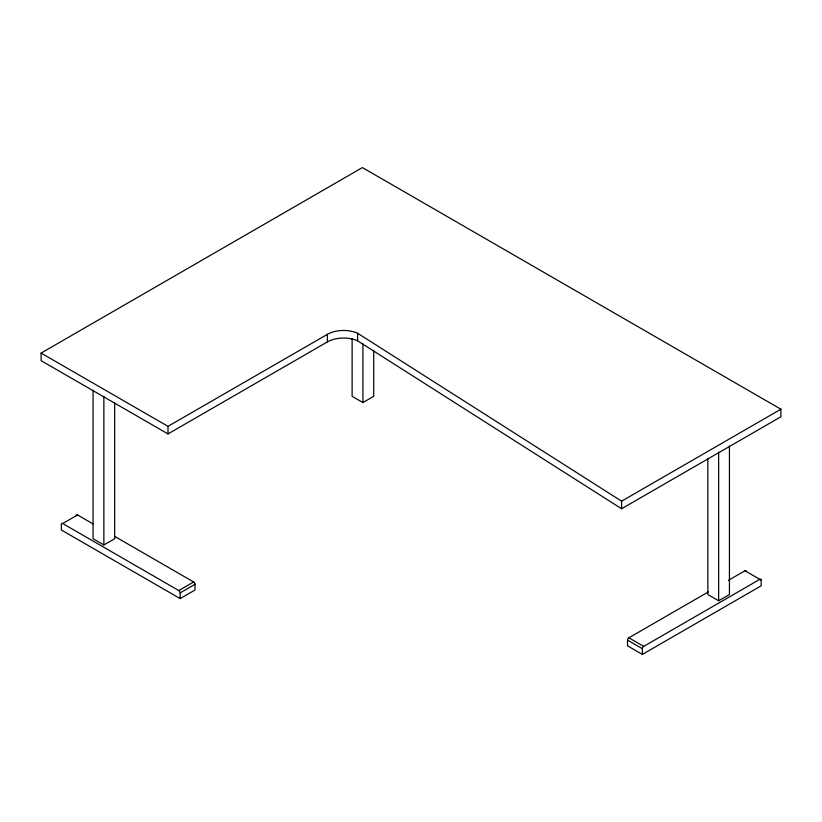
<?xml version="1.0" encoding="UTF-8"?>
<svg xmlns="http://www.w3.org/2000/svg" width="822" height="822" viewBox="0 0 822 822"><rect width="100%" height="100%" fill="white"/><g stroke="black" fill="none" stroke-linecap="round" stroke-linejoin="round"><path stroke-width="1.23" d="M41.1 353.09L362.399 167.585L780.9 409.212L780.9 416.785L621.596 508.756L357.591 340.801A22.913 13.224 0 0 0 327.382 341.911L167.996 433.934L41.1 360.663L41.1 353.09L167.996 426.351L327.382 334.338A22.913 13.224 0 0 1 357.591 333.229L621.596 501.184L621.596 508.756M115.142 536.653L193.653 581.976A1.911 1.099 60 0 1 194.999 584.319L194.999 590.021L180.152 598.591L61.352 530.005L61.352 524.302A1.911 1.099 60 0 1 62.698 523.522L77.545 514.952L93.03 523.891M93.071 390.193L93.071 538.718L103.87 544.955L114.679 538.718L114.679 402.996M352.124 338.931L352.124 396.327L362.923 402.564L373.722 396.327L373.722 350.408M62.698 523.522L178.795 590.556L193.653 581.976M180.152 598.591L180.152 592.888L194.999 584.319M621.596 501.184L780.9 409.212M642.372 654.415L642.372 648.712A1.911 1.099 -60 0 1 643.718 646.369L759.826 579.335A1.911 1.099 -60 0 1 761.172 580.116L761.172 585.819L642.372 654.415L627.525 645.835L627.525 640.133A1.911 1.099 -60 0 1 628.871 637.8L708.482 591.83M728.384 580.342L744.968 570.766L761.172 580.116M707.845 458.81L707.845 594.542L718.644 600.769L729.443 594.542L729.443 446.007M628.871 637.8L643.718 646.369M627.525 640.133L642.372 648.712M718.644 452.244L718.644 600.769M362.923 343.884L362.923 402.564M357.591 333.229L357.591 340.801M327.382 334.338L327.382 341.911M167.996 426.351L167.996 433.934M103.87 396.43L103.87 544.955M178.795 590.556A1.911 1.099 60 0 1 180.152 592.888M76.199 515.733A1.911 1.099 60 0 1 77.545 514.952M744.968 570.766A1.911 1.099 -60 0 1 746.325 571.547"/></g></svg>
